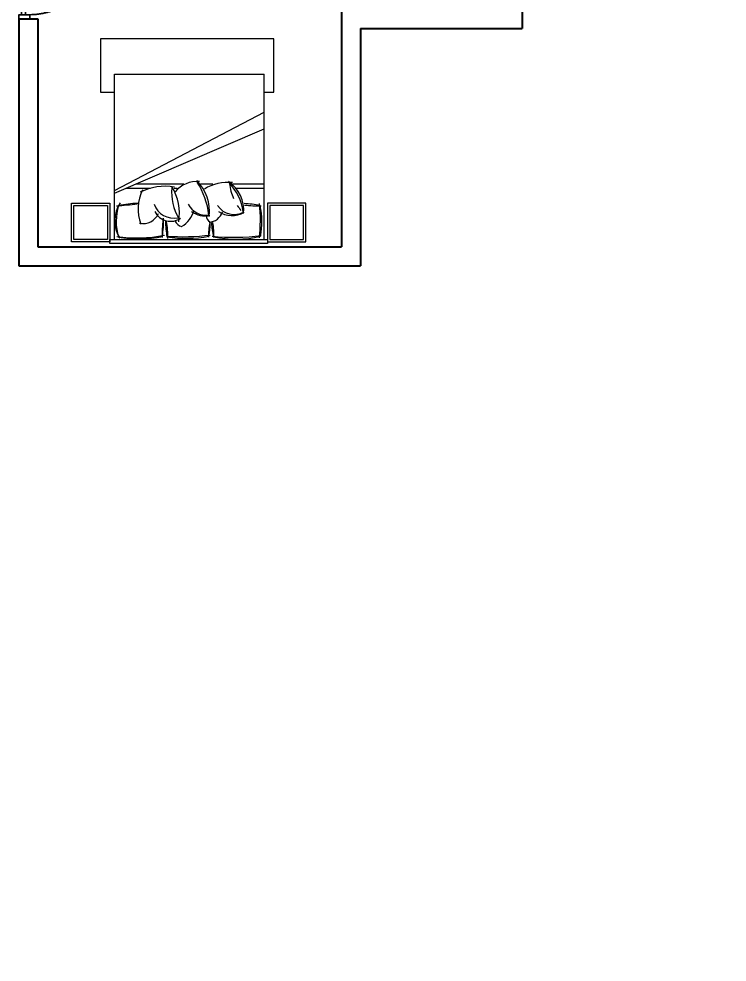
# Model space of a CAD drawing. Extents: x -454308 to 890911, y -14103 to 1343694.
# Drawn here: x 214524.1 to 214859.8, y 650524.3 to 650971 of the extents above; entities that cross this region are included whole.
import ezdxf

# ---------------------------------------------------------------- set-up
doc = ezdxf.new("R2010")
doc.units = 0
doc.header["$MEASUREMENT"] = 0
doc.header["$PDMODE"] = 32
doc.linetypes.add('DOT2', pattern=[3.175, 0, -3.175])
doc.layers.add('A-Door', color=144, linetype='Continuous')
doc.layers.add('A-FURN', color=35, linetype='Continuous', lineweight=5)
doc.layers.add('AR-FUR', color=11, linetype='Continuous', lineweight=9)
doc.styles.add('AA_03.50', font='ARIALN.TTF', dxfattribs={"height": 8})
doc.dimstyles.new('AA_03.50', dxfattribs={"dimtxt": 9, "dimasz": 3.25, "dimexe": 1.75, "dimexo": 3.375, "dimgap": 0.09, "dimtad": 0, "dimdec": 0, "dimzin": 3, "dimdsep": 46, "dimlunit": 4, "dimtxsty": 'AA_03.50', "dimblk": 'DOTSMALL', "dimcen": 0.09, "dimclre": 7, "dimadec": 0, "dimazin": 0, "dimtfac": 1, "dimtdec": 0, "dimtofl": 0, "dimtmove": 0, "dimatfit": 3, "dimfxl": 1, "dimtolj": 1, "dimtzin": 0, "dimlwd": -1, "dimarcsym": 0})

# ---------------------------------------------------------------- blocks, each defined once
blk = doc.blocks.new('_DotSmall')
at = {"color": 0, "linetype": 'ByBlock', "const_width": 0.5}
blk.add_lwpolyline([(-0.0625, 0, 1), (0.0625, 0, 1)], format="xyb", close=True, dxfattribs=at)
blk = doc.blocks.new('*D746')
at = {"color": 7, "linetype": 'DOT2', "lineweight": -2}
for p, q in [((214584, 658231.83), (214584, 658117.15)), ((215059, 658231.83), (215059, 658117.15))]:
    blk.add_line(p, q, dxfattribs=at)
at = {"color": 0}
for p, q in [((214584, 658118.9), (214810.13, 658118.9)), ((215059, 658118.9), (214832.86, 658118.9)), ((219968.41, 647579.33), (219998.57, 647579.33)), ((220046.41, 647579.33), (220016.24, 647579.33))]:
    blk.add_line(p, q, dxfattribs=at)
at = {"color": 7, "lineweight": -2}
for p, q in [((219968.41, 647576.48), (219968.41, 647577.58)), ((220046.41, 647576.48), (220046.41, 647577.58))]:
    blk.add_line(p, q, dxfattribs=at)
at = {"layer": 'DEFPOINTS', "color": 0, "lineweight": 30}
for p in [(214584, 658235.21), (215059, 658235.21), (214584, 658118.9), (219968.41, 647579.86), (219968.41, 647579.33), (220046.41, 647579.86)]:
    blk.add_point(p, dxfattribs=at)
at = {"color": 0, "xscale": 3.25, "yscale": 3.25, "zscale": 3.25, "rotation": 180}
for p in [(214584, 658118.9), (219968.41, 647579.33)]:
    blk.add_blockref('_DotSmall', p, dxfattribs=at)
at = {"color": 0, "xscale": 3.25, "yscale": 3.25, "zscale": 3.25}
for p in [(215059, 658118.9), (220046.41, 647579.33)]:
    blk.add_blockref('_DotSmall', p, dxfattribs=at)
at = {"color": 0, "lineweight": 30, "char_height": 8, "attachment_point": 5, "style": 'AA_03.50'}
for s, insert in [('\\A1;39\'-7"', (214821.5, 658118.9)), ('\\A1;6\'-6"', (220007.41, 647579.33))]:
    blk.add_mtext(s, dxfattribs=dict(at, insert=insert))
blk = doc.blocks.new('*D763')
at = {"color": 7, "linetype": 'DOT2', "lineweight": -2}
for p, q in [((214587.37, 658235.21), (214746.27, 658235.21)), ((214587.37, 657642.21), (214746.27, 657642.21))]:
    blk.add_line(p, q, dxfattribs=at)
at = {"color": 0}
for p, q in [((214744.52, 658235.21), (214744.52, 657950.2)), ((214744.52, 657642.21), (214744.52, 657927.21)), ((219843.78, 648076.86), (219843.78, 648021.92)), ((219843.78, 647944.86), (219843.78, 647999.8))]:
    blk.add_line(p, q, dxfattribs=at)
at = {"color": 7, "lineweight": -2}
for p, q in [((219846.08, 648076.86), (219845.53, 648076.86)), ((219846.08, 647944.86), (219845.53, 647944.86))]:
    blk.add_line(p, q, dxfattribs=at)
at = {"layer": 'DEFPOINTS', "color": 0, "lineweight": 30}
for p in [(214584, 658235.21), (214744.52, 658235.21), (214584, 657642.21), (219842.7, 648076.86), (219842.7, 647944.86), (219843.78, 647944.86)]:
    blk.add_point(p, dxfattribs=at)
at = {"color": 0, "xscale": 3.25, "yscale": 3.25, "zscale": 3.25}
for p, rotation in [((214744.52, 658235.21), 90), ((214744.52, 657642.21), 270), ((219843.78, 648076.86), 90), ((219843.78, 647944.86), 270)]:
    blk.add_blockref('_DotSmall', p, dxfattribs=dict(at, rotation=rotation))
at = {"color": 0, "lineweight": 30, "char_height": 8, "attachment_point": 5, "rotation": 90, "style": 'AA_03.50'}
for s, insert in [('\\A1;49\'-5"', (214744.52, 657938.71)), ('\\A1;11\'-0"', (219843.78, 648010.86))]:
    blk.add_mtext(s, dxfattribs=dict(at, insert=insert))
blk = doc.blocks.new('eert')
at = {"layer": 'A-Door'}
blk.add_lwpolyline([(215530.53, 654326.38), (215530.53, 654324.39), (215525.36, 654324.39), (215525.36, 654326.38), (215530.53, 654326.38), (215530.53, 654324.39), (215529.34, 654324.39), (215529.34, 654322.4), (215527.35, 654322.4), (215527.35, 654324.39), (215525.36, 654324.39), (215524.31, 654324.37), (215523.74, 654324.35), (215523.16, 654324.31), (215522.39, 654324.25), (215521.83, 654324.19), (215521.29, 654324.13), (215520.77, 654324.06), (215520.25, 654323.98), (215519.73, 654323.89), (215519.22, 654323.79), (215518.66, 654323.68), (215518.31, 654323.6), (215517.7, 654323.45), (215517.1, 654323.3), (215516.45, 654323.12), (215515.98, 654322.98), (215515.52, 654322.83), (215514.88, 654322.62), (215514.45, 654322.46), (215513.78, 654322.21), (215513.3, 654322.02), (215512.8, 654321.81), (215512.4, 654321.63), (215511.98, 654321.44), (215511.41, 654321.17), (215510.96, 654320.95), (215510.37, 654320.64), (215509.76, 654320.31), (215509.27, 654320.03), (215508.57, 654319.61), (215508.26, 654319.41), (215507.88, 654319.16), (215507.33, 654318.79), (215506.83, 654318.45), (215506.41, 654318.14), (215505.97, 654317.81), (215505.53, 654317.47), (215505.04, 654317.07), (215504.48, 654316.59), (215504.13, 654316.29), (215503.59, 654315.79), (215503.27, 654315.48), (215502.83, 654315.06), (215502.47, 654314.69), (215502.19, 654314.4), (215501.91, 654314.1), (215501.54, 654313.69), (215501.14, 654313.22), (215500.75, 654312.76), (215500.32, 654312.23), (215499.85, 654311.61), (215499.49, 654311.13), (215499.12, 654310.6), (215498.76, 654310.07), (215498.51, 654309.69), (215498.19, 654309.17), (215497.89, 654308.66), (215497.61, 654308.18), (215497.37, 654307.74), (215497.17, 654307.37), (215496.94, 654306.93), (215496.75, 654306.56), (215496.59, 654306.21), (215496.43, 654305.88), (215496.26, 654305.5), (215496.13, 654305.21), (215496, 654304.91), (215495.87, 654304.59), (215495.73, 654304.23), (215495.6, 654303.91), (215495.48, 654303.6), (215495.32, 654303.14), (215495.32, 654303.14), (215495.18, 654302.75), (215495.09, 654302.46), (215494.99, 654302.17), (215494.99, 654302.17), (215494.85, 654301.72), (215494.77, 654301.43), (215494.77, 654301.43), (215494.68, 654301.11), (215494.68, 654301.11), (215494.6, 654300.82), (215494.6, 654300.82), (215494.51, 654300.5), (215494.51, 654300.5), (215494.39, 654300.03), (215494.39, 654300.03), (215494.28, 654299.54), (215494.28, 654299.54), (215494.17, 654299.01), (215494.06, 654298.49), (215494.03, 654298.31), (215494, 654298.18), (215493.97, 654297.96), (215493.94, 654297.8), (215493.9, 654297.57), (215493.88, 654297.46), (215493.86, 654297.28), (215493.84, 654297.18), (215493.82, 654297.06), (215493.8, 654296.9), (215493.78, 654296.77), (215493.77, 654296.67), (215493.75, 654296.56), (215493.74, 654296.45), (215493.73, 654296.32), (215493.71, 654296.19), (215493.69, 654296.05), (215493.67, 654295.82), (215493.65, 654295.65), (215493.64, 654295.49), (215493.62, 654295.3), (215493.61, 654295.21), (215493.6, 654295.08), (215493.59, 654294.92), (215493.58, 654294.78), (215493.58, 654294.67), (215493.5, 654294.52), (215493.5, 654292.53), (215530.53, 654292.53), (215530.53, 654290.54), (215525.36, 654290.54), (215525.36, 654292.53), (215527.35, 654292.53), (215527.35, 654294.52), (215529.34, 654294.52), (215529.34, 654292.53), (215525.36, 654292.53), (215525.36, 654294.52), (215493.5, 654294.52)], dxfattribs=at)
blk = doc.blocks.new('bed 111111')
at = {"layer": 'AR-FUR'}
for p, q in [((-0.865, 1.394), (-0.865, -0.5)), ((-0.817, 1.394), (-0.865, 1.394)), ((-0.817, -0.5), (-0.817, 1.394)), ((-0.263, -0.444), (0.509, 1.356)), ((-0.151, 0.592), (-0.151, 0.739)), ((-0.202, 0.274), (-0.202, 0.311)), ((-0.865, -0.5), (-0.817, -0.5))]:
    blk.add_line(p, q, dxfattribs=at)
at = {"layer": 'AR-FUR', "color": 251}
for p, q in [((-0.817, 1.356), (1.166, 1.356)), ((-0.231, -0.444), (0.707, 1.356)), ((-0.202, 1.016), (-0.202, 1.356)), ((-0.151, 0.977), (-0.151, 1.356)), ((1.166, -0.444), (1.166, 1.356)), ((-0.151, -0.177), (-0.151, 0.39)), ((-0.202, -0.297), (-0.202, -0.01)), ((-0.817, -0.444), (1.166, -0.444))]:
    blk.add_line(p, q, dxfattribs=at)
at = {"layer": 'AR-FUR'}
for points in [[(-0.385, 1.854), (-0.385, 1.394), (-0.845, 1.394), (-0.845, 1.854)], [(-0.413, 1.827), (-0.413, 1.422), (-0.817, 1.422), (-0.817, 1.827)], [(-0.385, -0.96), (-0.385, -0.5), (-0.845, -0.5), (-0.845, -0.96)], [(-0.413, -0.932), (-0.413, -0.527), (-0.817, -0.527), (-0.817, -0.932)]]:
    blk.add_lwpolyline(points, close=True, dxfattribs=at)
at = {"layer": 'AR-FUR', "extrusion": (0, 0, -1)}
for centre, major_axis, start_param, end_param in [((0.414, 1.016), (0.869, -0.869), 2.135358, 2.596989), ((-0.603, 0.455), (-0.617, -0.617), 2.151233, 2.577546), ((-1.943, 1.026), (1.101, -1.101), 5.317309, 5.441753), ((-0.248, 0.968), (0.201, -0.201), 1.751453, 2.903235), ((-0.46, 0.712), (0.281, -0.281), 3.804818, 4.933588), ((-0.665, 0.918), (-0.376, -0.376), 3.823105, 4.483365), ((-0.427, 0.678), (0.132, -0.132), 2.441833, 3.593049), ((0.667, 0.415), (-1.041, -1.041), 0.630608, 0.974387), ((-0.763, 1.425), (0.522, -0.522), 0.585091, 0.82334), ((-0.6, 1.458), (-0.52, -0.52), -0.757256, -0.529592), ((-0.594, -0.289), (-0.705, -0.705), 2.16954, 2.32419), ((-0.529, 0.748), (0.0636, -0.0636), 0.857002, 1.830616), ((-0.279, 0.642), (-0.182, -0.182), 0.120756, 1.023991), ((-0.489, 0.16), (0.381, -0.381), 3.825535, 4.703193), ((-0.457, 0.546), (-0.236, -0.236), 3.827833, 4.821859), ((-0.384, 0.201), (-0.228, -0.228), 1.31402, 2.087383), ((-0.558, 0.387), (-0.076, -0.076), -0.407023, 0.572892), ((-0.393, 0.23), (0.147, -0.147), 1.241939, 2.981597), ((-0.507, -0.288), (0.442, -0.442), 3.766461, 4.474078), ((-0.842, 0.167), (-0.468, -0.468), 3.758339, 4.39729), ((0.623, -0.148), (1.014, -1.014), 2.182404, 2.554333), ((-0.599, 1.206), (-0.732, -0.732), -0.784247, -0.602664), ((-0.585, -1.358), (1.064, -1.064), 3.795161, 3.941764), ((-0.435, -0.094), (-0.136, -0.136), 0.534678, 1.98218), ((-0.452, 0.353), (-0.363, -0.363), -1.247956, -0.42416), ((-1.854, -0.113), (-1.039, -1.039), 3.961011, 4.118365), ((-0.606, 0.24), (0.468, -0.468), 0.486234, 1.065936)]:
    blk.add_ellipse(centre, major_axis=major_axis, ratio=1, start_param=start_param, end_param=end_param, dxfattribs=at)
at = {"layer": 'AR-FUR', "color": 251, "extrusion": (0, 0, -1)}
for centre, major_axis, start_param, end_param in [((1.563, 0.993), (-1.666, -1.666), 0.673847, 0.924545), ((-0.585, -0.604), (1.353, -1.353), 3.814055, 4.030079), ((1.553, 1.331), (-1.393, -1.393), 0.677, 0.778682), ((-0.284, 0.993), (-0.166, -0.166), -0.207552, 1.319983), ((-0.587, 0.446), (0.47, -0.47), 4.076, 4.671895), ((-0.087, 1.53), (0.42, -0.42), 1.362212, 1.484388), ((-0.087, 1.53), (0.42, -0.42), 0.892669, 1.199073), ((-0.756, 0.006), (0.527, -0.527), 3.872485, 4.116068), ((2.032, 0.38), (-1.992, -1.992), 0.715059, 0.90208), ((-0.278, 0.661), (0.176, -0.176), 1.274089, 2.475678), ((-0.634, -0.236), (0.66, -0.66), 4.043868, 4.496311), ((-0.314, 0.269), (-0.176, -0.176), -0.450892, 0.994118), ((-0.246, 0.903), (-0.466, -0.466), -0.857824, -0.280048), ((0.956, -0.174), (1.242, -1.242), 2.218366, 2.546274), ((-0.773, -0.749), (-0.669, -0.669), 2.320508, 2.537901), ((-0.802, 3.043), (-2.06, -2.06), -0.860991, -0.787253), ((11.174, -1.446), (8.228, -8.228), 2.444592, 2.466232), ((-0.595, -0.051), (-0.275, -0.275), -1.375906, -0.21834)]:
    blk.add_ellipse(centre, major_axis=major_axis, ratio=1, start_param=start_param, end_param=end_param, dxfattribs=at)
blk = doc.blocks.new('qeert')
at = {"layer": 'AR-FUR'}
blk.add_lwpolyline([(817.855, -506.245), (817.969, -506.245), (817.969, -506.885), (815.89, -506.885), (815.89, -506.245), (816.055, -506.245)], dxfattribs=at)
at = {"layer": 'AR-FUR', "rotation": 270}
blk.add_blockref('bed 111111', (816.499, -505.297), dxfattribs=at)

msp = doc.modelspace()

# ---------------------------------------------------------------- linework, layer by layer
at = {"lineweight": 30}
for p, q in [((214762.559, 651080.517), (214762.559, 650966.517)), ((214677.059, 650975.517), (214677.059, 650863.017)), ((214524.059, 650971.017), (214533.059, 650971.017)), ((214524.059, 650971.017), (214524.059, 650854.017)), ((214533.059, 650971.017), (214533.059, 650863.017)), ((214686.059, 650966.517), (214686.059, 650854.017)), ((214686.059, 650966.517), (214762.559, 650966.517)), ((214533.059, 650863.017), (214677.059, 650863.017)), ((214524.059, 650854.017), (214686.059, 650854.017))]:
    msp.add_line(p, q, dxfattribs=at)

# ---------------------------------------------------------------- block references
at = {"lineweight": 30, "rotation": 180}
msp.add_blockref('eert', (430054.592, 1305297.395), dxfattribs=at)
at = {"layer": 'A-FURN', "xscale": -39.48101731830775, "yscale": 39.48101731830775, "zscale": 39.48101731830773, "rotation": 180}
msp.add_blockref('qeert', (182350.642, 630949.22), dxfattribs=at)

# ---------------------------------------------------------------- dimensions: what is measured, and where the dimension line sits
at = {"lineweight": 30}
dim = msp.add_linear_dim(base=(214583.996, 658118.901), p1=(215058.996, 658235.207), p2=(214583.996, 658235.207), dimstyle='AA_03.50', override={"dimtxt": 8, "dimdec": 1, "dimtdec": 1, "dimfxl": 0.1}, dxfattribs=at)
dim.commit()
dim.dimension.update_dxf_attribs({"geometry": '*D746', "text_midpoint": (214821.496, 658118.901)})
dim = msp.add_linear_dim(base=(214744.516, 658235.207), p1=(214583.996, 657642.207), p2=(214583.996, 658235.207), angle=90, dimstyle='AA_03.50', override={"dimtxt": 8, "dimdec": 1, "dimtdec": 1, "dimfxl": 0.1}, dxfattribs=at)
dim.commit()
dim.dimension.update_dxf_attribs({"geometry": '*D763', "text_midpoint": (214744.516, 657938.707)})

doc.saveas('drawing.dxf')
